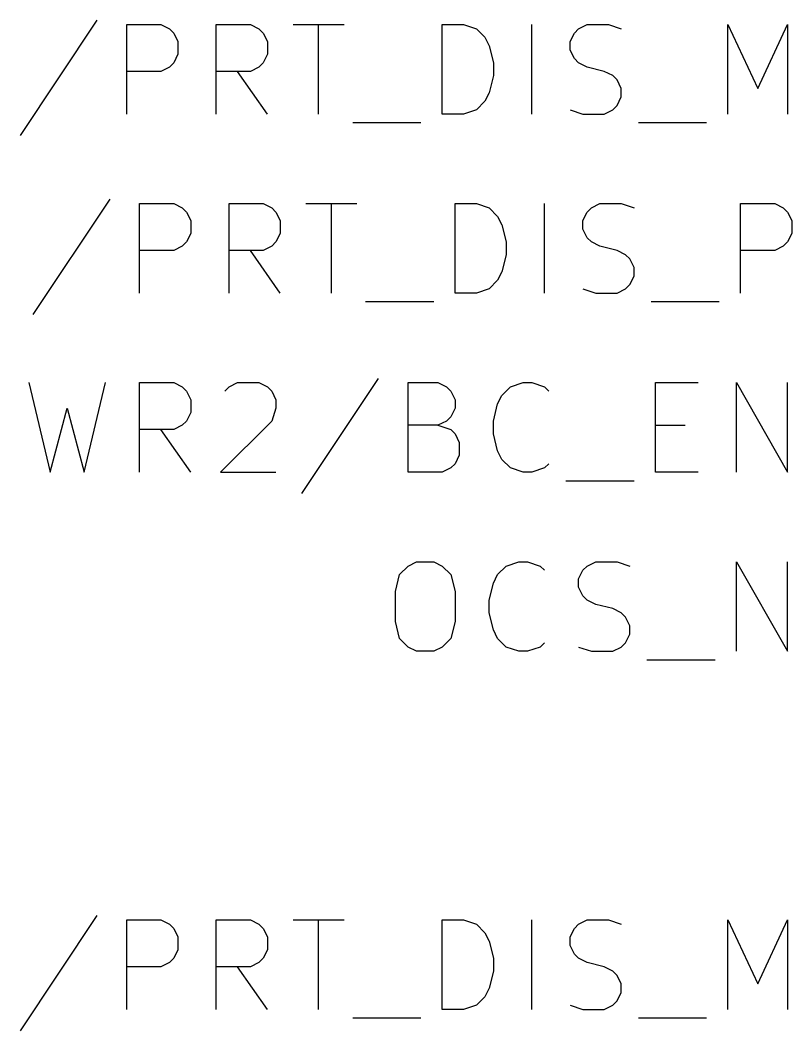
# Model space of a CAD drawing. Header units: millimetres. Extents: x 10 to 287, y -200 to -10.
# Drawn here: x 197.41 to 208.35, y -111.38 to -97.05 of the extents above; entities that cross this region are included whole.
import ezdxf

# ---------------------------------------------------------------- set-up
doc = ezdxf.new("R2010")
doc.units = ezdxf.units.MM
doc.layers.add('GREENSIXTYFIVE', color=129, linetype='CONTINUOUS')

msp = doc.modelspace()

# ---------------------------------------------------------------- linework, layer by layer
at = {"layer": 'GREENSIXTYFIVE', "linetype": 'CONTINUOUS'}
for p, q in [((198.495, -97.0471), (197.4064, -98.6799)), ((198.495, -97.0471), (197.4064, -98.6799)), ((198.9183, -98.3775), (198.9183, -97.1075)), ((198.9183, -97.1075), (199.4021, -97.1075)), ((198.9183, -98.3775), (198.9183, -97.1075)), ((198.9183, -97.1075), (199.4021, -97.1075)), ((199.4021, -97.1075), (199.5231, -97.168)), ((199.4021, -97.1075), (199.5231, -97.168)), ((199.5231, -97.168), (199.5836, -97.2285)), ((199.5231, -97.168), (199.5836, -97.2285)), ((200.1883, -98.3775), (200.1883, -97.1075)), ((200.1883, -97.1075), (200.6721, -97.1075)), ((200.1883, -98.3775), (200.1883, -97.1075)), ((200.1883, -97.1075), (200.6721, -97.1075)), ((200.6721, -97.1075), (200.7931, -97.168)), ((200.6721, -97.1075), (200.7931, -97.168)), ((200.7931, -97.168), (200.8536, -97.2285)), ((200.7931, -97.168), (200.8536, -97.2285)), ((201.2769, -97.1075), (202.0026, -97.1075)), ((201.2769, -97.1075), (202.0026, -97.1075)), ((201.6398, -98.3775), (201.6398, -97.1075)), ((201.6398, -98.3775), (201.6398, -97.1075)), ((203.3935, -98.3775), (203.3935, -97.1075)), ((203.3935, -97.1075), (203.6959, -97.1075)), ((203.3935, -98.3775), (203.3935, -97.1075)), ((203.3935, -97.1075), (203.6959, -97.1075)), ((203.6959, -97.1075), (203.8773, -97.168)), ((203.6959, -97.1075), (203.8773, -97.168)), ((203.8773, -97.168), (203.9983, -97.289)), ((203.8773, -97.168), (203.9983, -97.289)), ((204.6635, -98.3775), (204.6635, -97.1075)), ((204.6635, -98.3775), (204.6635, -97.1075)), ((205.2683, -97.2285), (205.3288, -97.168)), ((205.2683, -97.2285), (205.3288, -97.168)), ((205.3288, -97.168), (205.4498, -97.1075)), ((205.3288, -97.168), (205.4498, -97.1075)), ((205.4498, -97.1075), (205.7521, -97.1075)), ((205.4498, -97.1075), (205.7521, -97.1075)), ((205.7521, -97.1075), (205.9336, -97.168)), ((205.7521, -97.1075), (205.9336, -97.168)), ((207.4454, -98.3775), (207.4454, -97.1075)), ((207.4454, -97.1075), (207.8688, -98.0147)), ((207.4454, -98.3775), (207.4454, -97.1075)), ((207.4454, -97.1075), (207.8688, -98.0147)), ((207.8688, -98.0147), (208.2921, -97.1075)), ((207.8688, -98.0147), (208.2921, -97.1075)), ((208.2921, -97.1075), (208.2921, -98.3775)), ((208.2921, -97.1075), (208.2921, -98.3775)), ((199.5836, -97.2285), (199.644, -97.3494)), ((199.5836, -97.2285), (199.644, -97.3494)), ((200.8536, -97.2285), (200.914, -97.3494)), ((200.8536, -97.2285), (200.914, -97.3494)), ((203.9983, -97.289), (204.0588, -97.4099)), ((203.9983, -97.289), (204.0588, -97.4099)), ((205.2079, -97.3494), (205.2683, -97.2285)), ((205.2079, -97.3494), (205.2683, -97.2285)), ((199.644, -97.3494), (199.644, -97.5309)), ((199.644, -97.3494), (199.644, -97.5309)), ((200.914, -97.3494), (200.914, -97.5309)), ((200.914, -97.3494), (200.914, -97.5309)), ((204.0588, -97.4099), (204.1192, -97.6518)), ((204.0588, -97.4099), (204.1192, -97.6518)), ((205.2079, -97.4704), (205.2079, -97.3494)), ((205.2079, -97.4704), (205.2079, -97.3494)), ((199.644, -97.5309), (199.5836, -97.6518)), ((199.644, -97.5309), (199.5836, -97.6518)), ((200.914, -97.5309), (200.8536, -97.6518)), ((200.914, -97.5309), (200.8536, -97.6518)), ((205.2683, -97.5913), (205.2079, -97.4704)), ((205.2683, -97.5913), (205.2079, -97.4704)), ((205.3288, -97.6518), (205.2683, -97.5913)), ((205.3288, -97.6518), (205.2683, -97.5913)), ((199.5231, -97.7123), (199.4021, -97.7728)), ((199.5231, -97.7123), (199.4021, -97.7728)), ((199.5836, -97.6518), (199.5231, -97.7123)), ((199.5836, -97.6518), (199.5231, -97.7123)), ((200.7931, -97.7123), (200.6721, -97.7728)), ((200.7931, -97.7123), (200.6721, -97.7728)), ((200.8536, -97.6518), (200.7931, -97.7123)), ((200.8536, -97.6518), (200.7931, -97.7123)), ((204.1192, -97.6518), (204.1192, -97.8332)), ((204.1192, -97.6518), (204.1192, -97.8332)), ((205.4498, -97.7123), (205.3288, -97.6518)), ((205.4498, -97.7123), (205.3288, -97.6518)), ((205.6917, -97.7728), (205.4498, -97.7123)), ((205.6917, -97.7728), (205.4498, -97.7123)), ((199.4021, -97.7728), (198.9183, -97.7728)), ((199.4021, -97.7728), (198.9183, -97.7728)), ((200.6721, -97.7728), (200.1883, -97.7728)), ((200.6721, -97.7728), (200.1883, -97.7728)), ((200.914, -98.3775), (200.4907, -97.7728)), ((200.914, -98.3775), (200.4907, -97.7728)), ((204.1192, -97.8332), (204.0588, -98.0751)), ((204.1192, -97.8332), (204.0588, -98.0751)), ((205.8126, -97.8332), (205.6917, -97.7728)), ((205.8126, -97.8332), (205.6917, -97.7728)), ((205.8731, -97.8937), (205.8126, -97.8332)), ((205.8731, -97.8937), (205.8126, -97.8332)), ((205.9336, -98.0147), (205.8731, -97.8937)), ((205.9336, -98.0147), (205.8731, -97.8937)), ((205.9336, -98.1356), (205.9336, -98.0147)), ((205.9336, -98.1356), (205.9336, -98.0147)), ((204.0588, -98.0751), (203.9983, -98.1961)), ((204.0588, -98.0751), (203.9983, -98.1961)), ((205.8731, -98.2566), (205.9336, -98.1356)), ((205.8731, -98.2566), (205.9336, -98.1356)), ((203.8773, -98.3171), (203.6959, -98.3775)), ((203.8773, -98.3171), (203.6959, -98.3775)), ((203.9983, -98.1961), (203.8773, -98.3171)), ((203.9983, -98.1961), (203.8773, -98.3171)), ((205.2079, -98.3171), (205.3893, -98.3775)), ((205.2079, -98.3171), (205.3893, -98.3775)), ((205.6917, -98.3775), (205.8126, -98.3171)), ((205.6917, -98.3775), (205.8126, -98.3171)), ((205.8126, -98.3171), (205.8731, -98.2566)), ((205.8126, -98.3171), (205.8731, -98.2566)), ((203.6959, -98.3775), (203.3935, -98.3775)), ((203.6959, -98.3775), (203.3935, -98.3775)), ((205.3893, -98.3775), (205.6917, -98.3775)), ((205.3893, -98.3775), (205.6917, -98.3775)), ((202.1236, -98.4985), (203.0912, -98.4985)), ((202.1236, -98.4985), (203.0912, -98.4985)), ((206.1755, -98.4985), (207.1431, -98.4985)), ((206.1755, -98.4985), (207.1431, -98.4985)), ((198.6764, -99.5871), (197.5878, -101.2199)), ((198.6764, -99.5871), (197.5878, -101.2199)), ((199.0997, -100.9175), (199.0997, -99.6475)), ((199.0997, -99.6475), (199.5835, -99.6475)), ((199.0997, -100.9175), (199.0997, -99.6475)), ((199.0997, -99.6475), (199.5835, -99.6475)), ((199.5835, -99.6475), (199.7045, -99.708)), ((199.5835, -99.6475), (199.7045, -99.708)), ((199.7045, -99.708), (199.765, -99.7685)), ((199.7045, -99.708), (199.765, -99.7685)), ((200.3697, -100.9175), (200.3697, -99.6475)), ((200.3697, -99.6475), (200.8535, -99.6475)), ((200.3697, -100.9175), (200.3697, -99.6475)), ((200.3697, -99.6475), (200.8535, -99.6475)), ((200.8535, -99.6475), (200.9745, -99.708)), ((200.8535, -99.6475), (200.9745, -99.708)), ((200.9745, -99.708), (201.035, -99.7685)), ((200.9745, -99.708), (201.035, -99.7685)), ((201.4583, -99.6475), (202.184, -99.6475)), ((201.4583, -99.6475), (202.184, -99.6475)), ((201.8212, -100.9175), (201.8212, -99.6475)), ((201.8212, -100.9175), (201.8212, -99.6475)), ((203.5749, -100.9175), (203.5749, -99.6475)), ((203.5749, -99.6475), (203.8773, -99.6475)), ((203.5749, -100.9175), (203.5749, -99.6475)), ((203.5749, -99.6475), (203.8773, -99.6475)), ((203.8773, -99.6475), (204.0587, -99.708)), ((203.8773, -99.6475), (204.0587, -99.708)), ((204.0587, -99.708), (204.1797, -99.829)), ((204.0587, -99.708), (204.1797, -99.829)), ((204.8449, -100.9175), (204.8449, -99.6475)), ((204.8449, -100.9175), (204.8449, -99.6475)), ((205.4497, -99.7685), (205.5102, -99.708)), ((205.4497, -99.7685), (205.5102, -99.708)), ((205.5102, -99.708), (205.6312, -99.6475)), ((205.5102, -99.708), (205.6312, -99.6475)), ((205.6312, -99.6475), (205.9335, -99.6475)), ((205.6312, -99.6475), (205.9335, -99.6475)), ((205.9335, -99.6475), (206.115, -99.708)), ((205.9335, -99.6475), (206.115, -99.708)), ((207.6268, -100.9175), (207.6268, -99.6475)), ((207.6268, -99.6475), (208.1106, -99.6475)), ((207.6268, -100.9175), (207.6268, -99.6475)), ((207.6268, -99.6475), (208.1106, -99.6475)), ((208.1106, -99.6475), (208.2316, -99.708)), ((208.1106, -99.6475), (208.2316, -99.708)), ((208.2316, -99.708), (208.2921, -99.7685)), ((208.2316, -99.708), (208.2921, -99.7685)), ((199.765, -99.7685), (199.8254, -99.8894)), ((199.765, -99.7685), (199.8254, -99.8894)), ((199.8254, -99.8894), (199.8254, -100.0709)), ((199.8254, -99.8894), (199.8254, -100.0709)), ((201.035, -99.7685), (201.0954, -99.8894)), ((201.035, -99.7685), (201.0954, -99.8894)), ((201.0954, -99.8894), (201.0954, -100.0709)), ((201.0954, -99.8894), (201.0954, -100.0709)), ((204.1797, -99.829), (204.2402, -99.9499)), ((204.1797, -99.829), (204.2402, -99.9499)), ((205.3893, -99.8894), (205.4497, -99.7685)), ((205.3893, -99.8894), (205.4497, -99.7685)), ((205.3893, -100.0104), (205.3893, -99.8894)), ((205.3893, -100.0104), (205.3893, -99.8894)), ((208.2921, -99.7685), (208.3525, -99.8894)), ((208.2921, -99.7685), (208.3525, -99.8894)), ((208.3525, -99.8894), (208.3525, -100.0709)), ((208.3525, -99.8894), (208.3525, -100.0709)), ((204.2402, -99.9499), (204.3006, -100.1918)), ((204.2402, -99.9499), (204.3006, -100.1918)), ((205.4497, -100.1313), (205.3893, -100.0104)), ((205.4497, -100.1313), (205.3893, -100.0104)), ((199.8254, -100.0709), (199.765, -100.1918)), ((199.8254, -100.0709), (199.765, -100.1918)), ((201.0954, -100.0709), (201.035, -100.1918)), ((201.0954, -100.0709), (201.035, -100.1918)), ((205.5102, -100.1918), (205.4497, -100.1313)), ((205.5102, -100.1918), (205.4497, -100.1313)), ((208.3525, -100.0709), (208.2921, -100.1918)), ((208.3525, -100.0709), (208.2921, -100.1918)), ((199.5835, -100.3128), (199.0997, -100.3128)), ((199.5835, -100.3128), (199.0997, -100.3128)), ((199.7045, -100.2523), (199.5835, -100.3128)), ((199.7045, -100.2523), (199.5835, -100.3128)), ((199.765, -100.1918), (199.7045, -100.2523)), ((199.765, -100.1918), (199.7045, -100.2523)), ((200.8535, -100.3128), (200.3697, -100.3128)), ((200.8535, -100.3128), (200.3697, -100.3128)), ((201.0954, -100.9175), (200.6721, -100.3128)), ((201.0954, -100.9175), (200.6721, -100.3128)), ((200.9745, -100.2523), (200.8535, -100.3128)), ((200.9745, -100.2523), (200.8535, -100.3128)), ((201.035, -100.1918), (200.9745, -100.2523)), ((201.035, -100.1918), (200.9745, -100.2523)), ((204.3006, -100.1918), (204.3006, -100.3732)), ((204.3006, -100.1918), (204.3006, -100.3732)), ((205.6312, -100.2523), (205.5102, -100.1918)), ((205.6312, -100.2523), (205.5102, -100.1918)), ((205.8731, -100.3128), (205.6312, -100.2523)), ((205.8731, -100.3128), (205.6312, -100.2523)), ((205.994, -100.3732), (205.8731, -100.3128)), ((205.994, -100.3732), (205.8731, -100.3128)), ((208.1106, -100.3128), (207.6268, -100.3128)), ((208.1106, -100.3128), (207.6268, -100.3128)), ((208.2316, -100.2523), (208.1106, -100.3128)), ((208.2316, -100.2523), (208.1106, -100.3128)), ((208.2921, -100.1918), (208.2316, -100.2523)), ((208.2921, -100.1918), (208.2316, -100.2523)), ((204.3006, -100.3732), (204.2402, -100.6151)), ((204.3006, -100.3732), (204.2402, -100.6151)), ((206.0545, -100.4337), (205.994, -100.3732)), ((206.0545, -100.4337), (205.994, -100.3732)), ((206.115, -100.5547), (206.0545, -100.4337)), ((206.115, -100.5547), (206.0545, -100.4337)), ((204.2402, -100.6151), (204.1797, -100.7361)), ((204.2402, -100.6151), (204.1797, -100.7361)), ((206.115, -100.6756), (206.115, -100.5547)), ((206.115, -100.6756), (206.115, -100.5547)), ((204.1797, -100.7361), (204.0587, -100.8571)), ((204.1797, -100.7361), (204.0587, -100.8571)), ((206.0545, -100.7966), (206.115, -100.6756)), ((206.0545, -100.7966), (206.115, -100.6756)), ((204.0587, -100.8571), (203.8773, -100.9175)), ((204.0587, -100.8571), (203.8773, -100.9175)), ((205.3893, -100.8571), (205.5707, -100.9175)), ((205.3893, -100.8571), (205.5707, -100.9175)), ((205.8731, -100.9175), (205.994, -100.8571)), ((205.8731, -100.9175), (205.994, -100.8571)), ((205.994, -100.8571), (206.0545, -100.7966)), ((205.994, -100.8571), (206.0545, -100.7966)), ((202.305, -101.0385), (203.2726, -101.0385)), ((202.305, -101.0385), (203.2726, -101.0385)), ((203.8773, -100.9175), (203.5749, -100.9175)), ((203.8773, -100.9175), (203.5749, -100.9175)), ((205.5707, -100.9175), (205.8731, -100.9175)), ((205.5707, -100.9175), (205.8731, -100.9175)), ((206.3569, -101.0385), (207.3245, -101.0385)), ((206.3569, -101.0385), (207.3245, -101.0385)), ((197.5274, -102.1875), (197.8298, -103.4575)), ((197.5274, -102.1875), (197.8298, -103.4575)), ((198.3136, -103.4575), (198.616, -102.1875)), ((198.3136, -103.4575), (198.616, -102.1875)), ((199.0997, -103.4575), (199.0997, -102.1875)), ((199.0997, -102.1875), (199.5835, -102.1875)), ((199.0997, -103.4575), (199.0997, -102.1875)), ((199.0997, -102.1875), (199.5835, -102.1875)), ((199.5835, -102.1875), (199.7045, -102.248)), ((199.5835, -102.1875), (199.7045, -102.248)), ((200.3697, -102.248), (200.4907, -102.1875)), ((200.3697, -102.248), (200.4907, -102.1875)), ((200.4907, -102.1875), (200.7931, -102.1875)), ((200.4907, -102.1875), (200.7931, -102.1875)), ((200.7931, -102.1875), (200.914, -102.248)), ((200.7931, -102.1875), (200.914, -102.248)), ((202.4864, -102.1271), (201.3978, -103.7599)), ((202.4864, -102.1271), (201.3978, -103.7599)), ((202.9097, -103.4575), (202.9097, -102.1875)), ((202.9097, -102.1875), (203.3331, -102.1875)), ((202.9097, -103.4575), (202.9097, -102.1875)), ((202.9097, -102.1875), (203.3331, -102.1875)), ((203.3331, -102.1875), (203.454, -102.248)), ((203.3331, -102.1875), (203.454, -102.248)), ((204.3612, -102.248), (204.5426, -102.1875)), ((204.3612, -102.248), (204.5426, -102.1875)), ((204.5426, -102.1875), (204.6635, -102.1875)), ((204.5426, -102.1875), (204.6635, -102.1875)), ((204.6635, -102.1875), (204.845, -102.248)), ((204.6635, -102.1875), (204.845, -102.248)), ((206.4173, -103.4575), (206.4173, -102.1875)), ((206.4173, -102.1875), (207.0221, -102.1875)), ((206.4173, -103.4575), (206.4173, -102.1875)), ((206.4173, -102.1875), (207.0221, -102.1875)), ((207.5663, -103.4575), (207.5663, -102.1875)), ((207.5663, -102.1875), (208.292, -103.4575)), ((207.5663, -103.4575), (207.5663, -102.1875)), ((207.5663, -102.1875), (208.292, -103.4575)), ((208.292, -103.4575), (208.292, -102.1875)), ((208.292, -103.4575), (208.292, -102.1875)), ((199.7045, -102.248), (199.765, -102.3085)), ((199.7045, -102.248), (199.765, -102.3085)), ((199.765, -102.3085), (199.8254, -102.4294)), ((199.765, -102.3085), (199.8254, -102.4294)), ((200.3093, -102.3085), (200.3697, -102.248)), ((200.3093, -102.3085), (200.3697, -102.248)), ((200.914, -102.248), (200.9745, -102.3085)), ((200.914, -102.248), (200.9745, -102.3085)), ((200.9745, -102.3085), (201.035, -102.4294)), ((200.9745, -102.3085), (201.035, -102.4294)), ((203.454, -102.248), (203.5145, -102.3085)), ((203.454, -102.248), (203.5145, -102.3085)), ((203.5145, -102.3085), (203.575, -102.4294)), ((203.5145, -102.3085), (203.575, -102.4294)), ((204.2402, -102.369), (204.3612, -102.248)), ((204.2402, -102.369), (204.3612, -102.248)), ((204.845, -102.248), (204.9054, -102.3085)), ((204.845, -102.248), (204.9054, -102.3085)), ((199.8254, -102.4294), (199.8254, -102.6109)), ((199.8254, -102.4294), (199.8254, -102.6109)), ((201.035, -102.4294), (201.035, -102.5504)), ((201.035, -102.4294), (201.035, -102.5504)), ((203.575, -102.4294), (203.575, -102.5504)), ((203.575, -102.4294), (203.575, -102.5504)), ((204.1797, -102.4899), (204.2402, -102.369)), ((204.1797, -102.4899), (204.2402, -102.369)), ((197.8298, -103.4575), (198.0717, -102.5504)), ((197.8298, -103.4575), (198.0717, -102.5504)), ((198.0717, -102.5504), (198.3136, -103.4575)), ((198.0717, -102.5504), (198.3136, -103.4575)), ((199.8254, -102.6109), (199.765, -102.7318)), ((199.8254, -102.6109), (199.765, -102.7318)), ((201.035, -102.5504), (200.9745, -102.7318)), ((201.035, -102.5504), (200.9745, -102.7318)), ((203.575, -102.5504), (203.5145, -102.6713)), ((203.575, -102.5504), (203.5145, -102.6713)), ((204.1193, -102.7318), (204.1797, -102.4899)), ((204.1193, -102.7318), (204.1797, -102.4899)), ((199.765, -102.7318), (199.7045, -102.7923)), ((199.765, -102.7318), (199.7045, -102.7923)), ((200.9745, -102.7318), (200.2488, -103.4575)), ((200.9745, -102.7318), (200.2488, -103.4575)), ((203.454, -102.7318), (203.3331, -102.7923)), ((203.454, -102.7318), (203.3331, -102.7923)), ((203.5145, -102.6713), (203.454, -102.7318)), ((203.5145, -102.6713), (203.454, -102.7318)), ((204.1193, -102.9132), (204.1193, -102.7318)), ((204.1193, -102.9132), (204.1193, -102.7318)), ((199.5835, -102.8528), (199.0997, -102.8528)), ((199.5835, -102.8528), (199.0997, -102.8528)), ((199.8254, -103.4575), (199.4021, -102.8528)), ((199.8254, -103.4575), (199.4021, -102.8528)), ((199.7045, -102.7923), (199.5835, -102.8528)), ((199.7045, -102.7923), (199.5835, -102.8528)), ((203.3331, -102.7923), (202.9097, -102.7923)), ((203.3331, -102.7923), (202.9097, -102.7923)), ((203.3331, -102.7923), (203.5145, -102.8528)), ((203.3331, -102.7923), (203.5145, -102.8528)), ((203.5145, -102.8528), (203.575, -102.9132)), ((203.5145, -102.8528), (203.575, -102.9132)), ((206.4173, -102.7923), (206.8407, -102.7923)), ((206.4173, -102.7923), (206.8407, -102.7923)), ((203.575, -102.9132), (203.6354, -103.0342)), ((203.575, -102.9132), (203.6354, -103.0342)), ((203.6354, -103.0342), (203.6354, -103.2156)), ((203.6354, -103.0342), (203.6354, -103.2156)), ((204.1797, -103.1551), (204.1193, -102.9132)), ((204.1797, -103.1551), (204.1193, -102.9132)), ((204.2402, -103.2761), (204.1797, -103.1551)), ((204.2402, -103.2761), (204.1797, -103.1551)), ((203.575, -103.3366), (203.5145, -103.3971)), ((203.575, -103.3366), (203.5145, -103.3971)), ((203.6354, -103.2156), (203.575, -103.3366)), ((203.6354, -103.2156), (203.575, -103.3366)), ((204.3612, -103.3971), (204.2402, -103.2761)), ((204.3612, -103.3971), (204.2402, -103.2761)), ((204.9054, -103.3366), (204.845, -103.3971)), ((204.9054, -103.3366), (204.845, -103.3971)), ((200.2488, -103.4575), (201.035, -103.4575)), ((200.2488, -103.4575), (201.035, -103.4575)), ((203.3935, -103.4575), (202.9097, -103.4575)), ((203.3935, -103.4575), (202.9097, -103.4575)), ((203.5145, -103.3971), (203.3935, -103.4575)), ((203.5145, -103.3971), (203.3935, -103.4575)), ((204.5426, -103.4575), (204.3612, -103.3971)), ((204.5426, -103.4575), (204.3612, -103.3971)), ((204.6635, -103.4575), (204.5426, -103.4575)), ((204.6635, -103.4575), (204.5426, -103.4575)), ((204.845, -103.3971), (204.6635, -103.4575)), ((204.845, -103.3971), (204.6635, -103.4575)), ((207.0221, -103.4575), (206.4173, -103.4575)), ((207.0221, -103.4575), (206.4173, -103.4575)), ((205.1474, -103.5785), (206.115, -103.5785)), ((205.1474, -103.5785), (206.115, -103.5785)), ((202.9097, -104.788), (203.0306, -104.7275)), ((202.9097, -104.788), (203.0306, -104.7275)), ((203.0306, -104.7275), (203.2725, -104.7275)), ((203.0306, -104.7275), (203.2725, -104.7275)), ((203.2725, -104.7275), (203.3935, -104.788)), ((203.2725, -104.7275), (203.3935, -104.788)), ((204.3007, -104.788), (204.4821, -104.7275)), ((204.3007, -104.788), (204.4821, -104.7275)), ((204.4821, -104.7275), (204.603, -104.7275)), ((204.4821, -104.7275), (204.603, -104.7275)), ((204.603, -104.7275), (204.7845, -104.788)), ((204.603, -104.7275), (204.7845, -104.788)), ((205.4497, -104.788), (205.5707, -104.7275)), ((205.4497, -104.788), (205.5707, -104.7275)), ((205.5707, -104.7275), (205.873, -104.7275)), ((205.5707, -104.7275), (205.873, -104.7275)), ((205.873, -104.7275), (206.0545, -104.788)), ((205.873, -104.7275), (206.0545, -104.788)), ((207.5663, -105.9975), (207.5663, -104.7275)), ((207.5663, -104.7275), (208.292, -105.9975)), ((207.5663, -105.9975), (207.5663, -104.7275)), ((207.5663, -104.7275), (208.292, -105.9975)), ((208.292, -105.9975), (208.292, -104.7275)), ((208.292, -105.9975), (208.292, -104.7275)), ((202.7283, -105.1509), (202.7887, -104.909)), ((202.7283, -105.1509), (202.7887, -104.909)), ((202.7887, -104.909), (202.9097, -104.788)), ((202.7887, -104.909), (202.9097, -104.788)), ((203.3935, -104.788), (203.5144, -104.909)), ((203.3935, -104.788), (203.5144, -104.909)), ((203.5144, -104.909), (203.5749, -105.1509)), ((203.5144, -104.909), (203.5749, -105.1509)), ((204.1192, -105.0299), (204.1797, -104.909)), ((204.1192, -105.0299), (204.1797, -104.909)), ((204.1797, -104.909), (204.3007, -104.788)), ((204.1797, -104.909), (204.3007, -104.788)), ((204.7845, -104.788), (204.8449, -104.8485)), ((204.7845, -104.788), (204.8449, -104.8485)), ((205.3288, -104.9694), (205.3892, -104.8485)), ((205.3288, -104.9694), (205.3892, -104.8485)), ((205.3892, -104.8485), (205.4497, -104.788)), ((205.3892, -104.8485), (205.4497, -104.788)), ((204.0588, -105.2718), (204.1192, -105.0299)), ((204.0588, -105.2718), (204.1192, -105.0299)), ((205.3288, -105.0904), (205.3288, -104.9694)), ((205.3288, -105.0904), (205.3288, -104.9694)), ((202.7283, -105.5742), (202.7283, -105.1509)), ((202.7283, -105.5742), (202.7283, -105.1509)), ((203.5749, -105.1509), (203.5749, -105.5742)), ((203.5749, -105.1509), (203.5749, -105.5742)), ((205.3892, -105.2113), (205.3288, -105.0904)), ((205.3892, -105.2113), (205.3288, -105.0904)), ((204.0588, -105.4532), (204.0588, -105.2718)), ((204.0588, -105.4532), (204.0588, -105.2718)), ((205.4497, -105.2718), (205.3892, -105.2113)), ((205.4497, -105.2718), (205.3892, -105.2113)), ((205.5707, -105.3323), (205.4497, -105.2718)), ((205.5707, -105.3323), (205.4497, -105.2718)), ((205.8126, -105.3928), (205.5707, -105.3323)), ((205.8126, -105.3928), (205.5707, -105.3323)), ((204.1192, -105.6951), (204.0588, -105.4532)), ((204.1192, -105.6951), (204.0588, -105.4532)), ((205.9335, -105.4532), (205.8126, -105.3928)), ((205.9335, -105.4532), (205.8126, -105.3928)), ((205.994, -105.5137), (205.9335, -105.4532)), ((205.994, -105.5137), (205.9335, -105.4532)), ((202.7887, -105.8161), (202.7283, -105.5742)), ((202.7887, -105.8161), (202.7283, -105.5742)), ((203.5749, -105.5742), (203.5144, -105.8161)), ((203.5749, -105.5742), (203.5144, -105.8161)), ((206.0545, -105.6347), (205.994, -105.5137)), ((206.0545, -105.6347), (205.994, -105.5137)), ((204.1797, -105.8161), (204.1192, -105.6951)), ((204.1797, -105.8161), (204.1192, -105.6951)), ((205.994, -105.8766), (206.0545, -105.7556)), ((205.994, -105.8766), (206.0545, -105.7556)), ((206.0545, -105.7556), (206.0545, -105.6347)), ((206.0545, -105.7556), (206.0545, -105.6347)), ((202.9097, -105.9371), (202.7887, -105.8161)), ((202.9097, -105.9371), (202.7887, -105.8161)), ((203.5144, -105.8161), (203.3935, -105.9371)), ((203.5144, -105.8161), (203.3935, -105.9371)), ((204.3007, -105.9371), (204.1797, -105.8161)), ((204.3007, -105.9371), (204.1797, -105.8161)), ((204.8449, -105.8766), (204.7845, -105.9371)), ((204.8449, -105.8766), (204.7845, -105.9371)), ((205.9335, -105.9371), (205.994, -105.8766)), ((205.9335, -105.9371), (205.994, -105.8766)), ((203.0306, -105.9975), (202.9097, -105.9371)), ((203.0306, -105.9975), (202.9097, -105.9371)), ((203.2725, -105.9975), (203.0306, -105.9975)), ((203.2725, -105.9975), (203.0306, -105.9975)), ((203.3935, -105.9371), (203.2725, -105.9975)), ((203.3935, -105.9371), (203.2725, -105.9975)), ((204.4821, -105.9975), (204.3007, -105.9371)), ((204.4821, -105.9975), (204.3007, -105.9371)), ((204.603, -105.9975), (204.4821, -105.9975)), ((204.603, -105.9975), (204.4821, -105.9975)), ((204.7845, -105.9371), (204.603, -105.9975)), ((204.7845, -105.9371), (204.603, -105.9975)), ((205.3288, -105.9371), (205.5102, -105.9975)), ((205.3288, -105.9371), (205.5102, -105.9975)), ((205.5102, -105.9975), (205.8126, -105.9975)), ((205.5102, -105.9975), (205.8126, -105.9975)), ((205.8126, -105.9975), (205.9335, -105.9371)), ((205.8126, -105.9975), (205.9335, -105.9371)), ((206.2964, -106.1185), (207.264, -106.1185)), ((206.2964, -106.1185), (207.264, -106.1185)), ((198.495, -109.7471), (197.4064, -111.3799)), ((198.495, -109.7471), (197.4064, -111.3799)), ((198.9183, -111.0775), (198.9183, -109.8075)), ((198.9183, -109.8075), (199.4021, -109.8075)), ((198.9183, -111.0775), (198.9183, -109.8075)), ((198.9183, -109.8075), (199.4021, -109.8075)), ((199.4021, -109.8075), (199.5231, -109.868)), ((199.4021, -109.8075), (199.5231, -109.868)), ((199.5231, -109.868), (199.5836, -109.9285)), ((199.5231, -109.868), (199.5836, -109.9285)), ((199.5836, -109.9285), (199.644, -110.0494)), ((199.5836, -109.9285), (199.644, -110.0494)), ((200.1883, -111.0775), (200.1883, -109.8075)), ((200.1883, -109.8075), (200.6721, -109.8075)), ((200.1883, -111.0775), (200.1883, -109.8075)), ((200.1883, -109.8075), (200.6721, -109.8075)), ((200.6721, -109.8075), (200.7931, -109.868)), ((200.6721, -109.8075), (200.7931, -109.868)), ((200.7931, -109.868), (200.8536, -109.9285)), ((200.7931, -109.868), (200.8536, -109.9285)), ((200.8536, -109.9285), (200.914, -110.0494)), ((200.8536, -109.9285), (200.914, -110.0494)), ((201.2769, -109.8075), (202.0026, -109.8075)), ((201.2769, -109.8075), (202.0026, -109.8075)), ((201.6398, -111.0775), (201.6398, -109.8075)), ((201.6398, -111.0775), (201.6398, -109.8075)), ((203.3935, -111.0775), (203.3935, -109.8075)), ((203.3935, -109.8075), (203.6959, -109.8075)), ((203.3935, -111.0775), (203.3935, -109.8075)), ((203.3935, -109.8075), (203.6959, -109.8075)), ((203.6959, -109.8075), (203.8773, -109.868)), ((203.6959, -109.8075), (203.8773, -109.868)), ((203.8773, -109.868), (203.9983, -109.989)), ((203.8773, -109.868), (203.9983, -109.989)), ((204.6635, -111.0775), (204.6635, -109.8075)), ((204.6635, -111.0775), (204.6635, -109.8075)), ((205.2079, -110.0494), (205.2683, -109.9285)), ((205.2079, -110.0494), (205.2683, -109.9285)), ((205.2683, -109.9285), (205.3288, -109.868)), ((205.2683, -109.9285), (205.3288, -109.868)), ((205.3288, -109.868), (205.4498, -109.8075)), ((205.3288, -109.868), (205.4498, -109.8075)), ((205.4498, -109.8075), (205.7521, -109.8075)), ((205.4498, -109.8075), (205.7521, -109.8075)), ((205.7521, -109.8075), (205.9336, -109.868)), ((205.7521, -109.8075), (205.9336, -109.868)), ((207.4454, -111.0775), (207.4454, -109.8075)), ((207.4454, -109.8075), (207.8688, -110.7147)), ((207.4454, -111.0775), (207.4454, -109.8075)), ((207.4454, -109.8075), (207.8688, -110.7147)), ((207.8688, -110.7147), (208.2921, -109.8075)), ((207.8688, -110.7147), (208.2921, -109.8075)), ((208.2921, -109.8075), (208.2921, -111.0775)), ((208.2921, -109.8075), (208.2921, -111.0775)), ((199.644, -110.0494), (199.644, -110.2309)), ((199.644, -110.0494), (199.644, -110.2309)), ((200.914, -110.0494), (200.914, -110.2309)), ((200.914, -110.0494), (200.914, -110.2309)), ((203.9983, -109.989), (204.0588, -110.1099)), ((203.9983, -109.989), (204.0588, -110.1099)), ((205.2079, -110.1704), (205.2079, -110.0494)), ((205.2079, -110.1704), (205.2079, -110.0494)), ((204.0588, -110.1099), (204.1192, -110.3518)), ((204.0588, -110.1099), (204.1192, -110.3518)), ((205.2683, -110.2913), (205.2079, -110.1704)), ((205.2683, -110.2913), (205.2079, -110.1704)), ((199.5836, -110.3518), (199.5231, -110.4123)), ((199.5836, -110.3518), (199.5231, -110.4123)), ((199.644, -110.2309), (199.5836, -110.3518)), ((199.644, -110.2309), (199.5836, -110.3518)), ((200.8536, -110.3518), (200.7931, -110.4123)), ((200.8536, -110.3518), (200.7931, -110.4123)), ((200.914, -110.2309), (200.8536, -110.3518)), ((200.914, -110.2309), (200.8536, -110.3518)), ((204.1192, -110.3518), (204.1192, -110.5332)), ((204.1192, -110.3518), (204.1192, -110.5332)), ((205.3288, -110.3518), (205.2683, -110.2913)), ((205.3288, -110.3518), (205.2683, -110.2913)), ((205.4498, -110.4123), (205.3288, -110.3518)), ((205.4498, -110.4123), (205.3288, -110.3518)), ((199.4021, -110.4728), (198.9183, -110.4728)), ((199.4021, -110.4728), (198.9183, -110.4728)), ((199.5231, -110.4123), (199.4021, -110.4728)), ((199.5231, -110.4123), (199.4021, -110.4728)), ((200.6721, -110.4728), (200.1883, -110.4728)), ((200.6721, -110.4728), (200.1883, -110.4728)), ((200.914, -111.0775), (200.4907, -110.4728)), ((200.914, -111.0775), (200.4907, -110.4728)), ((200.7931, -110.4123), (200.6721, -110.4728)), ((200.7931, -110.4123), (200.6721, -110.4728)), ((205.6917, -110.4728), (205.4498, -110.4123)), ((205.6917, -110.4728), (205.4498, -110.4123)), ((205.8126, -110.5332), (205.6917, -110.4728)), ((205.8126, -110.5332), (205.6917, -110.4728)), ((204.1192, -110.5332), (204.0588, -110.7751)), ((204.1192, -110.5332), (204.0588, -110.7751)), ((205.8731, -110.5937), (205.8126, -110.5332)), ((205.8731, -110.5937), (205.8126, -110.5332)), ((205.9336, -110.7147), (205.8731, -110.5937)), ((205.9336, -110.7147), (205.8731, -110.5937)), ((204.0588, -110.7751), (203.9983, -110.8961)), ((204.0588, -110.7751), (203.9983, -110.8961)), ((205.9336, -110.8356), (205.9336, -110.7147)), ((205.9336, -110.8356), (205.9336, -110.7147)), ((203.9983, -110.8961), (203.8773, -111.0171)), ((203.9983, -110.8961), (203.8773, -111.0171)), ((205.8731, -110.9566), (205.9336, -110.8356)), ((205.8731, -110.9566), (205.9336, -110.8356)), ((203.6959, -111.0775), (203.3935, -111.0775)), ((203.6959, -111.0775), (203.3935, -111.0775)), ((203.8773, -111.0171), (203.6959, -111.0775)), ((203.8773, -111.0171), (203.6959, -111.0775)), ((205.2079, -111.0171), (205.3893, -111.0775)), ((205.2079, -111.0171), (205.3893, -111.0775)), ((205.3893, -111.0775), (205.6917, -111.0775)), ((205.3893, -111.0775), (205.6917, -111.0775)), ((205.6917, -111.0775), (205.8126, -111.0171)), ((205.6917, -111.0775), (205.8126, -111.0171)), ((205.8126, -111.0171), (205.8731, -110.9566)), ((205.8126, -111.0171), (205.8731, -110.9566)), ((202.1236, -111.1985), (203.0912, -111.1985)), ((202.1236, -111.1985), (203.0912, -111.1985)), ((206.1755, -111.1985), (207.1431, -111.1985)), ((206.1755, -111.1985), (207.1431, -111.1985))]:
    msp.add_line(p, q, dxfattribs=at)

doc.saveas('drawing.dxf')
